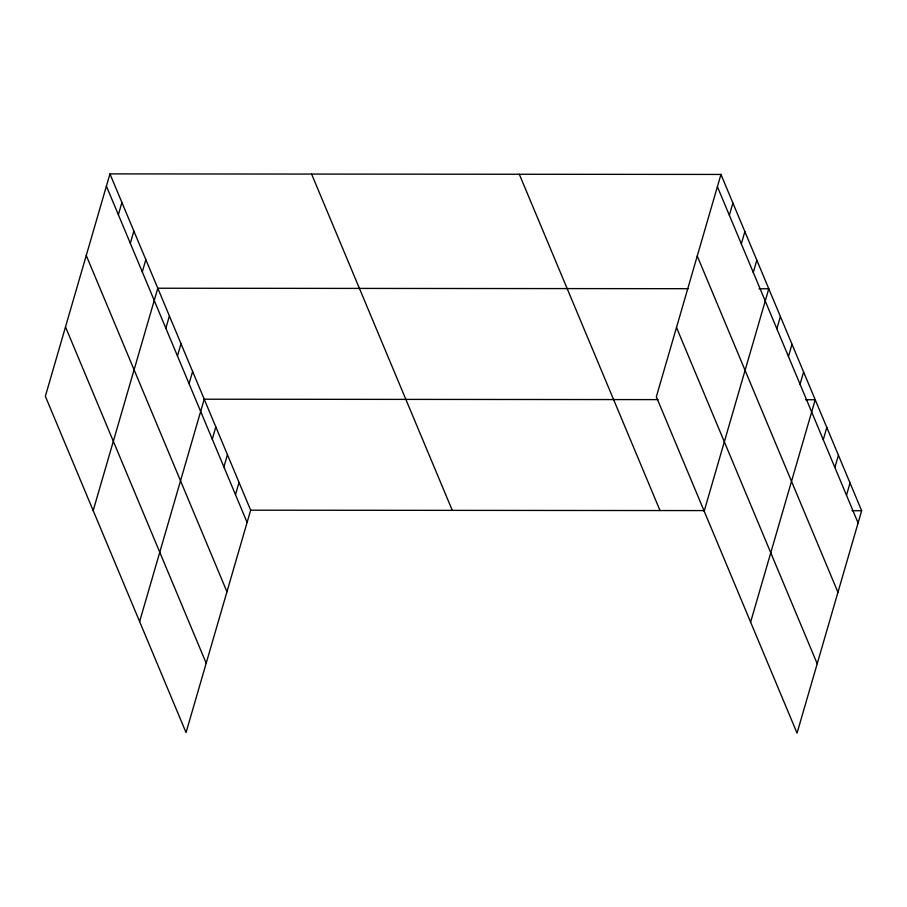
<?xml version="1.0" encoding="UTF-8"?>
<svg xmlns="http://www.w3.org/2000/svg" width="907" height="907" viewBox="0 0 907 907"><rect width="100%" height="100%" fill="white"/><g stroke="black" fill="none" stroke-linecap="round" stroke-linejoin="round"><path stroke-width="1.36" d="M109.951 173.895L45.35 396.28L186.048 732.561L250.661 510.188L109.951 173.895L720.952 174.439L861.65 510.72L797.049 733.105L656.339 396.812L720.952 174.439M118.364 214.721L121.912 202.488M130.325 243.303L133.873 231.07M142.286 271.885L145.834 259.651M93.183 510.618L157.795 288.233L688.141 288.698M165.845 328.221L169.405 315.987M177.455 355.963L181.015 343.73M189.064 383.706L192.613 371.473M139.621 621.59L204.222 399.216L658.085 399.613M212.283 439.192L215.832 426.959M223.882 466.935L227.442 454.702M235.491 494.678L239.051 482.445M729.353 215.254L732.913 203.021M741.314 243.836L744.874 231.602M753.275 272.417L756.823 260.184M704.183 511.151L768.785 288.777L759.057 288.766M776.846 328.753L780.394 316.52M788.444 356.496L792.004 344.263M800.053 384.239L803.613 372.006M750.611 622.123L815.223 399.749L805.484 399.738M823.273 439.725L826.821 427.492M834.882 467.468L838.431 455.235M846.492 495.211L850.04 482.978M250.661 510.188L704.524 510.584M851.911 510.72L861.65 510.72M717.392 186.672L858.09 522.954M697.245 256.012L837.943 592.305M676.486 327.461L817.196 663.754M519.326 174.257L660.024 510.55M311.589 174.076L452.287 510.369M106.402 186.139L247.101 522.421M86.256 255.479L226.954 591.772M65.497 326.928L206.195 663.221"/></g></svg>
